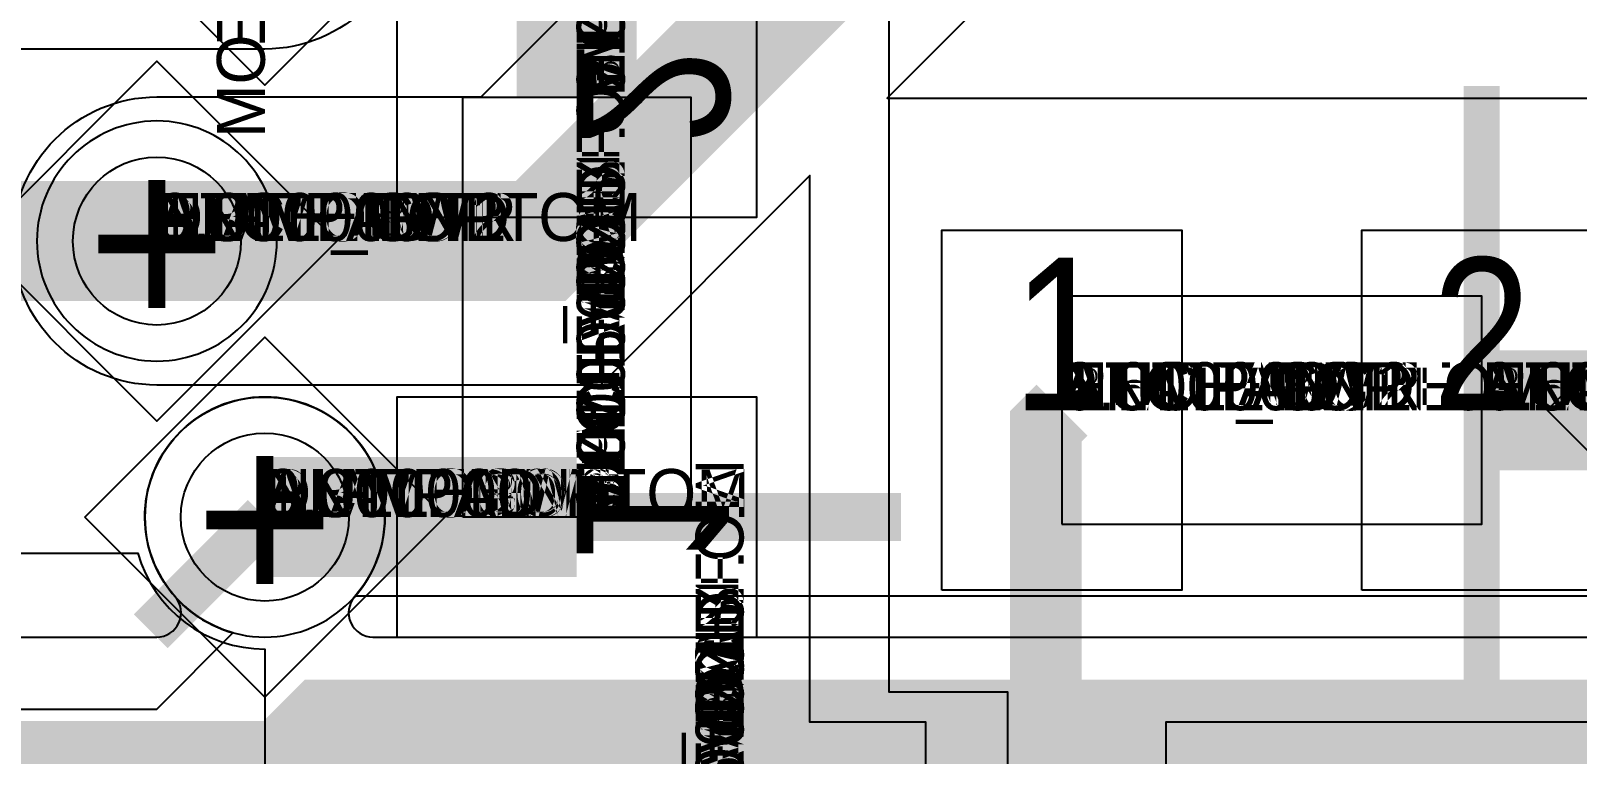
# Model space of a CAD drawing. Extents: x 0 to 323, y 0 to 320.
# Drawn here: x 49.34 to 55.78, y 234.67 to 237.68 of the extents above; entities that cross this region are included whole.
import ezdxf
from ezdxf.enums import TextEntityAlignment as Align

# ---------------------------------------------------------------- set-up
doc = ezdxf.new("R2010")
doc.units = 0
doc.header["$MEASUREMENT"] = 0
doc.layers.get('0').update_dxf_attribs({"linetype": 'CONTINUOUS'})
for name, color, linetype in [('CDN_FIGURES', 7, 'CONTINUOUS'), ('ETCH_BOTTOM', 7, 'CONTINUOUS'), ('ETCH_GND', 3, 'CONTINUOUS'), ('ETCH_INT1', 4, 'CONTINUOUS'), ('ETCH_INT2', 5, 'CONTINUOUS'), ('ETCH_PWR', 6, 'CONTINUOUS'), ('ETCH_TOP', 2, 'CONTINUOUS'), ('MANUFACTURING_NCLEGEND-1-6', 8, 'CONTINUOUS'), ('PACKAGE_GEOMETRY_ASSEMBLY_TOP', 11, 'CONTINUOUS'), ('PACKAGE_GEOMETRY_PIN_NUMBER', 9, 'CONTINUOUS')]:
    doc.layers.add(name, color=color, linetype=linetype)

# ---------------------------------------------------------------- blocks, each defined once
blk = doc.blocks.new('FIGURE_DIAMOND')
at = {"layer": 'CDN_FIGURES'}
blk.add_lwpolyline([(-0.5, 0), (0, 0.5), (0.5, 0), (0, -0.5)], close=True, dxfattribs=at)
blk = doc.blocks.new('PAD_INFO')
for tag in ['SHAPE_TYPE', 'PAD_HEIGHT', 'PAD_LAYER', 'PAD_TYPE', 'PAD_WIDTH']:
    blk.add_attdef(tag, (0, 0), '', height=0.2)
at = {"flags": 2}
blk.add_attdef('CDN_TYPE', (0, 0), '', height=0.2, dxfattribs=at)
blk = doc.blocks.new('DRILL_INFO')
at = {"flags": 2}
blk.add_attdef('CDN_TYPE', (0, 0), '', height=0.2, dxfattribs=at)
for tag in ['FSHAPE', 'FCHAR', 'DRILL_HEIGHT', 'DIAMETER', 'PLATED', 'DRILL_WIDTH']:
    blk.add_attdef(tag, (0, 0), '', height=0.2)
blk = doc.blocks.new('VIA0700X0300')
at = {"layer": 'ETCH_BOTTOM'}
blk.add_circle((0, 0), 0.35, dxfattribs=at)
at = {"layer": 'ETCH_GND'}
blk.add_circle((0, 0), 0.35, dxfattribs=at)
at = {"layer": 'ETCH_INT1'}
blk.add_circle((0, 0), 0.35, dxfattribs=at)
at = {"layer": 'ETCH_INT2'}
blk.add_circle((0, 0), 0.35, dxfattribs=at)
at = {"layer": 'ETCH_PWR'}
blk.add_circle((0, 0), 0.35, dxfattribs=at)
at = {"layer": 'ETCH_TOP'}
blk.add_circle((0, 0), 0.35, dxfattribs=at)
ref = blk.add_blockref('PAD_INFO', (0, 0))
ref.add_attrib('PAD_LAYER', 'ETCH_TOP', (0, 0), dxfattribs={"height": 0.2})
ref.add_attrib('SHAPE_TYPE', 'NULL', (0, 0), dxfattribs={"height": 0.2})
ref.add_attrib('PAD_TYPE', 'ANTIPAD', (0, 0), dxfattribs={"height": 0.2})
ref.add_attrib('PAD_WIDTH', '0.000000', (0, 0), dxfattribs={"height": 0.2})
ref.add_attrib('PAD_HEIGHT', '0.000000', (0, 0), dxfattribs={"height": 0.2})
ref = blk.add_blockref('PAD_INFO', (0, 0))
ref.add_attrib('PAD_LAYER', 'ETCH_GND', (0, 0), dxfattribs={"height": 0.2})
ref.add_attrib('SHAPE_TYPE', 'NULL', (0, 0), dxfattribs={"height": 0.2})
ref.add_attrib('PAD_TYPE', 'ANTIPAD', (0, 0), dxfattribs={"height": 0.2})
ref.add_attrib('PAD_WIDTH', '0.000000', (0, 0), dxfattribs={"height": 0.2})
ref.add_attrib('PAD_HEIGHT', '0.000000', (0, 0), dxfattribs={"height": 0.2})
ref = blk.add_blockref('PAD_INFO', (0, 0))
ref.add_attrib('PAD_LAYER', 'ETCH_INT1', (0, 0), dxfattribs={"height": 0.2})
ref.add_attrib('SHAPE_TYPE', 'NULL', (0, 0), dxfattribs={"height": 0.2})
ref.add_attrib('PAD_TYPE', 'ANTIPAD', (0, 0), dxfattribs={"height": 0.2})
ref.add_attrib('PAD_WIDTH', '0.000000', (0, 0), dxfattribs={"height": 0.2})
ref.add_attrib('PAD_HEIGHT', '0.000000', (0, 0), dxfattribs={"height": 0.2})
ref = blk.add_blockref('PAD_INFO', (0, 0))
ref.add_attrib('PAD_LAYER', 'ETCH_INT2', (0, 0), dxfattribs={"height": 0.2})
ref.add_attrib('SHAPE_TYPE', 'NULL', (0, 0), dxfattribs={"height": 0.2})
ref.add_attrib('PAD_TYPE', 'ANTIPAD', (0, 0), dxfattribs={"height": 0.2})
ref.add_attrib('PAD_WIDTH', '0.000000', (0, 0), dxfattribs={"height": 0.2})
ref.add_attrib('PAD_HEIGHT', '0.000000', (0, 0), dxfattribs={"height": 0.2})
ref = blk.add_blockref('PAD_INFO', (0, 0))
ref.add_attrib('PAD_LAYER', 'ETCH_PWR', (0, 0), dxfattribs={"height": 0.2})
ref.add_attrib('SHAPE_TYPE', 'NULL', (0, 0), dxfattribs={"height": 0.2})
ref.add_attrib('PAD_TYPE', 'ANTIPAD', (0, 0), dxfattribs={"height": 0.2})
ref.add_attrib('PAD_WIDTH', '0.000000', (0, 0), dxfattribs={"height": 0.2})
ref.add_attrib('PAD_HEIGHT', '0.000000', (0, 0), dxfattribs={"height": 0.2})
ref = blk.add_blockref('PAD_INFO', (0, 0))
ref.add_attrib('PAD_LAYER', 'ETCH_BOTTOM', (0, 0), dxfattribs={"height": 0.2})
ref.add_attrib('SHAPE_TYPE', 'NULL', (0, 0), dxfattribs={"height": 0.2})
ref.add_attrib('PAD_TYPE', 'ANTIPAD', (0, 0), dxfattribs={"height": 0.2})
ref.add_attrib('PAD_WIDTH', '0.000000', (0, 0), dxfattribs={"height": 0.2})
ref.add_attrib('PAD_HEIGHT', '0.000000', (0, 0), dxfattribs={"height": 0.2})
ref = blk.add_blockref('PAD_INFO', (0, 0))
ref.add_attrib('PAD_LAYER', 'ETCH_TOP', (0, 0), dxfattribs={"height": 0.2})
ref.add_attrib('SHAPE_TYPE', 'NULL', (0, 0), dxfattribs={"height": 0.2})
ref.add_attrib('PAD_TYPE', 'THERMAL', (0, 0), dxfattribs={"height": 0.2})
ref.add_attrib('PAD_WIDTH', '0.000000', (0, 0), dxfattribs={"height": 0.2})
ref.add_attrib('PAD_HEIGHT', '0.000000', (0, 0), dxfattribs={"height": 0.2})
ref = blk.add_blockref('PAD_INFO', (0, 0))
ref.add_attrib('PAD_LAYER', 'ETCH_GND', (0, 0), dxfattribs={"height": 0.2})
ref.add_attrib('SHAPE_TYPE', 'NULL', (0, 0), dxfattribs={"height": 0.2})
ref.add_attrib('PAD_TYPE', 'THERMAL', (0, 0), dxfattribs={"height": 0.2})
ref.add_attrib('PAD_WIDTH', '0.000000', (0, 0), dxfattribs={"height": 0.2})
ref.add_attrib('PAD_HEIGHT', '0.000000', (0, 0), dxfattribs={"height": 0.2})
ref = blk.add_blockref('PAD_INFO', (0, 0))
ref.add_attrib('PAD_LAYER', 'ETCH_INT1', (0, 0), dxfattribs={"height": 0.2})
ref.add_attrib('SHAPE_TYPE', 'NULL', (0, 0), dxfattribs={"height": 0.2})
ref.add_attrib('PAD_TYPE', 'THERMAL', (0, 0), dxfattribs={"height": 0.2})
ref.add_attrib('PAD_WIDTH', '0.000000', (0, 0), dxfattribs={"height": 0.2})
ref.add_attrib('PAD_HEIGHT', '0.000000', (0, 0), dxfattribs={"height": 0.2})
ref = blk.add_blockref('PAD_INFO', (0, 0))
ref.add_attrib('PAD_LAYER', 'ETCH_INT2', (0, 0), dxfattribs={"height": 0.2})
ref.add_attrib('SHAPE_TYPE', 'NULL', (0, 0), dxfattribs={"height": 0.2})
ref.add_attrib('PAD_TYPE', 'THERMAL', (0, 0), dxfattribs={"height": 0.2})
ref.add_attrib('PAD_WIDTH', '0.000000', (0, 0), dxfattribs={"height": 0.2})
ref.add_attrib('PAD_HEIGHT', '0.000000', (0, 0), dxfattribs={"height": 0.2})
ref = blk.add_blockref('PAD_INFO', (0, 0))
ref.add_attrib('PAD_LAYER', 'ETCH_PWR', (0, 0), dxfattribs={"height": 0.2})
ref.add_attrib('SHAPE_TYPE', 'NULL', (0, 0), dxfattribs={"height": 0.2})
ref.add_attrib('PAD_TYPE', 'THERMAL', (0, 0), dxfattribs={"height": 0.2})
ref.add_attrib('PAD_WIDTH', '0.000000', (0, 0), dxfattribs={"height": 0.2})
ref.add_attrib('PAD_HEIGHT', '0.000000', (0, 0), dxfattribs={"height": 0.2})
ref = blk.add_blockref('PAD_INFO', (0, 0))
ref.add_attrib('PAD_LAYER', 'ETCH_BOTTOM', (0, 0), dxfattribs={"height": 0.2})
ref.add_attrib('SHAPE_TYPE', 'NULL', (0, 0), dxfattribs={"height": 0.2})
ref.add_attrib('PAD_TYPE', 'THERMAL', (0, 0), dxfattribs={"height": 0.2})
ref.add_attrib('PAD_WIDTH', '0.000000', (0, 0), dxfattribs={"height": 0.2})
ref.add_attrib('PAD_HEIGHT', '0.000000', (0, 0), dxfattribs={"height": 0.2})
ref = blk.add_blockref('PAD_INFO', (0, 0))
ref.add_attrib('PAD_LAYER', 'ETCH_TOP', (0, 0), dxfattribs={"height": 0.2})
ref.add_attrib('SHAPE_TYPE', 'CIRCLE', (0, 0), dxfattribs={"height": 0.2})
ref.add_attrib('PAD_TYPE', 'REGULAR', (0, 0), dxfattribs={"height": 0.2})
ref.add_attrib('PAD_WIDTH', '0.700000', (0, 0), dxfattribs={"height": 0.2})
ref.add_attrib('PAD_HEIGHT', '0.700000', (0, 0), dxfattribs={"height": 0.2})
ref = blk.add_blockref('PAD_INFO', (0, 0))
ref.add_attrib('PAD_LAYER', 'ETCH_GND', (0, 0), dxfattribs={"height": 0.2})
ref.add_attrib('SHAPE_TYPE', 'CIRCLE', (0, 0), dxfattribs={"height": 0.2})
ref.add_attrib('PAD_TYPE', 'REGULAR', (0, 0), dxfattribs={"height": 0.2})
ref.add_attrib('PAD_WIDTH', '0.700000', (0, 0), dxfattribs={"height": 0.2})
ref.add_attrib('PAD_HEIGHT', '0.700000', (0, 0), dxfattribs={"height": 0.2})
ref = blk.add_blockref('PAD_INFO', (0, 0))
ref.add_attrib('PAD_LAYER', 'ETCH_INT1', (0, 0), dxfattribs={"height": 0.2})
ref.add_attrib('SHAPE_TYPE', 'CIRCLE', (0, 0), dxfattribs={"height": 0.2})
ref.add_attrib('PAD_TYPE', 'REGULAR', (0, 0), dxfattribs={"height": 0.2})
ref.add_attrib('PAD_WIDTH', '0.700000', (0, 0), dxfattribs={"height": 0.2})
ref.add_attrib('PAD_HEIGHT', '0.700000', (0, 0), dxfattribs={"height": 0.2})
ref = blk.add_blockref('PAD_INFO', (0, 0))
ref.add_attrib('PAD_LAYER', 'ETCH_INT2', (0, 0), dxfattribs={"height": 0.2})
ref.add_attrib('SHAPE_TYPE', 'CIRCLE', (0, 0), dxfattribs={"height": 0.2})
ref.add_attrib('PAD_TYPE', 'REGULAR', (0, 0), dxfattribs={"height": 0.2})
ref.add_attrib('PAD_WIDTH', '0.700000', (0, 0), dxfattribs={"height": 0.2})
ref.add_attrib('PAD_HEIGHT', '0.700000', (0, 0), dxfattribs={"height": 0.2})
ref = blk.add_blockref('PAD_INFO', (0, 0))
ref.add_attrib('PAD_LAYER', 'ETCH_PWR', (0, 0), dxfattribs={"height": 0.2})
ref.add_attrib('SHAPE_TYPE', 'CIRCLE', (0, 0), dxfattribs={"height": 0.2})
ref.add_attrib('PAD_TYPE', 'REGULAR', (0, 0), dxfattribs={"height": 0.2})
ref.add_attrib('PAD_WIDTH', '0.700000', (0, 0), dxfattribs={"height": 0.2})
ref.add_attrib('PAD_HEIGHT', '0.700000', (0, 0), dxfattribs={"height": 0.2})
ref = blk.add_blockref('PAD_INFO', (0, 0))
ref.add_attrib('PAD_LAYER', 'ETCH_BOTTOM', (0, 0), dxfattribs={"height": 0.2})
ref.add_attrib('SHAPE_TYPE', 'CIRCLE', (0, 0), dxfattribs={"height": 0.2})
ref.add_attrib('PAD_TYPE', 'REGULAR', (0, 0), dxfattribs={"height": 0.2})
ref.add_attrib('PAD_WIDTH', '0.700000', (0, 0), dxfattribs={"height": 0.2})
ref.add_attrib('PAD_HEIGHT', '0.700000', (0, 0), dxfattribs={"height": 0.2})
ref = blk.add_blockref('DRILL_INFO', (0, 0))
ref.add_attrib('DIAMETER', '0.300000', (0, 0), dxfattribs={"height": 0.2})
ref.add_attrib('PLATED', 'PLATED', (0, 0), dxfattribs={"height": 0.2})
ref.add_attrib('FSHAPE', 'DIAMOND', (0, 0), dxfattribs={"height": 0.2})
ref.add_attrib('FCHAR', '+', (0, 0), dxfattribs={"height": 0.2})
ref.add_attrib('DRILL_WIDTH', '1.500000', (0, 0), dxfattribs={"height": 0.2})
ref.add_attrib('DRILL_HEIGHT', '1.500000', (0, 0), dxfattribs={"height": 0.2})
for tag in ['CDN_TYPE', 'PIN']:
    blk.add_attdef(tag, (0, 0), '', height=0.2)
at = {"flags": 2}
for tag in ['PSTKNAME', 'BBV']:
    blk.add_attdef(tag, (0, 0), '', height=0.2, dxfattribs=at)
blk = doc.blocks.new('RC1000X1500TS')
at = {"layer": 'ETCH_TOP'}
blk.add_lwpolyline([(-0.5, -0.75), (-0.5, 0.75), (0.5, 0.75), (0.5, -0.75)], close=True, dxfattribs=at)
ref = blk.add_blockref('PAD_INFO', (0, 0))
ref.add_attrib('PAD_LAYER', 'ETCH_TOP', (0, 0), dxfattribs={"height": 0.2})
ref.add_attrib('SHAPE_TYPE', 'NULL', (0, 0), dxfattribs={"height": 0.2})
ref.add_attrib('PAD_TYPE', 'ANTIPAD', (0, 0), dxfattribs={"height": 0.2})
ref.add_attrib('PAD_WIDTH', '0.000000', (0, 0), dxfattribs={"height": 0.2})
ref.add_attrib('PAD_HEIGHT', '0.000000', (0, 0), dxfattribs={"height": 0.2})
ref = blk.add_blockref('PAD_INFO', (0, 0))
ref.add_attrib('PAD_LAYER', 'ETCH_GND', (0, 0), dxfattribs={"height": 0.2})
ref.add_attrib('SHAPE_TYPE', 'NULL', (0, 0), dxfattribs={"height": 0.2})
ref.add_attrib('PAD_TYPE', 'ANTIPAD', (0, 0), dxfattribs={"height": 0.2})
ref.add_attrib('PAD_WIDTH', '0.000000', (0, 0), dxfattribs={"height": 0.2})
ref.add_attrib('PAD_HEIGHT', '0.000000', (0, 0), dxfattribs={"height": 0.2})
ref = blk.add_blockref('PAD_INFO', (0, 0))
ref.add_attrib('PAD_LAYER', 'ETCH_INT1', (0, 0), dxfattribs={"height": 0.2})
ref.add_attrib('SHAPE_TYPE', 'NULL', (0, 0), dxfattribs={"height": 0.2})
ref.add_attrib('PAD_TYPE', 'ANTIPAD', (0, 0), dxfattribs={"height": 0.2})
ref.add_attrib('PAD_WIDTH', '0.000000', (0, 0), dxfattribs={"height": 0.2})
ref.add_attrib('PAD_HEIGHT', '0.000000', (0, 0), dxfattribs={"height": 0.2})
ref = blk.add_blockref('PAD_INFO', (0, 0))
ref.add_attrib('PAD_LAYER', 'ETCH_INT2', (0, 0), dxfattribs={"height": 0.2})
ref.add_attrib('SHAPE_TYPE', 'NULL', (0, 0), dxfattribs={"height": 0.2})
ref.add_attrib('PAD_TYPE', 'ANTIPAD', (0, 0), dxfattribs={"height": 0.2})
ref.add_attrib('PAD_WIDTH', '0.000000', (0, 0), dxfattribs={"height": 0.2})
ref.add_attrib('PAD_HEIGHT', '0.000000', (0, 0), dxfattribs={"height": 0.2})
ref = blk.add_blockref('PAD_INFO', (0, 0))
ref.add_attrib('PAD_LAYER', 'ETCH_PWR', (0, 0), dxfattribs={"height": 0.2})
ref.add_attrib('SHAPE_TYPE', 'NULL', (0, 0), dxfattribs={"height": 0.2})
ref.add_attrib('PAD_TYPE', 'ANTIPAD', (0, 0), dxfattribs={"height": 0.2})
ref.add_attrib('PAD_WIDTH', '0.000000', (0, 0), dxfattribs={"height": 0.2})
ref.add_attrib('PAD_HEIGHT', '0.000000', (0, 0), dxfattribs={"height": 0.2})
ref = blk.add_blockref('PAD_INFO', (0, 0))
ref.add_attrib('PAD_LAYER', 'ETCH_BOTTOM', (0, 0), dxfattribs={"height": 0.2})
ref.add_attrib('SHAPE_TYPE', 'NULL', (0, 0), dxfattribs={"height": 0.2})
ref.add_attrib('PAD_TYPE', 'ANTIPAD', (0, 0), dxfattribs={"height": 0.2})
ref.add_attrib('PAD_WIDTH', '0.000000', (0, 0), dxfattribs={"height": 0.2})
ref.add_attrib('PAD_HEIGHT', '0.000000', (0, 0), dxfattribs={"height": 0.2})
ref = blk.add_blockref('PAD_INFO', (0, 0))
ref.add_attrib('PAD_LAYER', 'ETCH_TOP', (0, 0), dxfattribs={"height": 0.2})
ref.add_attrib('SHAPE_TYPE', 'NULL', (0, 0), dxfattribs={"height": 0.2})
ref.add_attrib('PAD_TYPE', 'THERMAL', (0, 0), dxfattribs={"height": 0.2})
ref.add_attrib('PAD_WIDTH', '0.000000', (0, 0), dxfattribs={"height": 0.2})
ref.add_attrib('PAD_HEIGHT', '0.000000', (0, 0), dxfattribs={"height": 0.2})
ref = blk.add_blockref('PAD_INFO', (0, 0))
ref.add_attrib('PAD_LAYER', 'ETCH_GND', (0, 0), dxfattribs={"height": 0.2})
ref.add_attrib('SHAPE_TYPE', 'NULL', (0, 0), dxfattribs={"height": 0.2})
ref.add_attrib('PAD_TYPE', 'THERMAL', (0, 0), dxfattribs={"height": 0.2})
ref.add_attrib('PAD_WIDTH', '0.000000', (0, 0), dxfattribs={"height": 0.2})
ref.add_attrib('PAD_HEIGHT', '0.000000', (0, 0), dxfattribs={"height": 0.2})
ref = blk.add_blockref('PAD_INFO', (0, 0))
ref.add_attrib('PAD_LAYER', 'ETCH_INT1', (0, 0), dxfattribs={"height": 0.2})
ref.add_attrib('SHAPE_TYPE', 'NULL', (0, 0), dxfattribs={"height": 0.2})
ref.add_attrib('PAD_TYPE', 'THERMAL', (0, 0), dxfattribs={"height": 0.2})
ref.add_attrib('PAD_WIDTH', '0.000000', (0, 0), dxfattribs={"height": 0.2})
ref.add_attrib('PAD_HEIGHT', '0.000000', (0, 0), dxfattribs={"height": 0.2})
ref = blk.add_blockref('PAD_INFO', (0, 0))
ref.add_attrib('PAD_LAYER', 'ETCH_INT2', (0, 0), dxfattribs={"height": 0.2})
ref.add_attrib('SHAPE_TYPE', 'NULL', (0, 0), dxfattribs={"height": 0.2})
ref.add_attrib('PAD_TYPE', 'THERMAL', (0, 0), dxfattribs={"height": 0.2})
ref.add_attrib('PAD_WIDTH', '0.000000', (0, 0), dxfattribs={"height": 0.2})
ref.add_attrib('PAD_HEIGHT', '0.000000', (0, 0), dxfattribs={"height": 0.2})
ref = blk.add_blockref('PAD_INFO', (0, 0))
ref.add_attrib('PAD_LAYER', 'ETCH_PWR', (0, 0), dxfattribs={"height": 0.2})
ref.add_attrib('SHAPE_TYPE', 'NULL', (0, 0), dxfattribs={"height": 0.2})
ref.add_attrib('PAD_TYPE', 'THERMAL', (0, 0), dxfattribs={"height": 0.2})
ref.add_attrib('PAD_WIDTH', '0.000000', (0, 0), dxfattribs={"height": 0.2})
ref.add_attrib('PAD_HEIGHT', '0.000000', (0, 0), dxfattribs={"height": 0.2})
ref = blk.add_blockref('PAD_INFO', (0, 0))
ref.add_attrib('PAD_LAYER', 'ETCH_BOTTOM', (0, 0), dxfattribs={"height": 0.2})
ref.add_attrib('SHAPE_TYPE', 'NULL', (0, 0), dxfattribs={"height": 0.2})
ref.add_attrib('PAD_TYPE', 'THERMAL', (0, 0), dxfattribs={"height": 0.2})
ref.add_attrib('PAD_WIDTH', '0.000000', (0, 0), dxfattribs={"height": 0.2})
ref.add_attrib('PAD_HEIGHT', '0.000000', (0, 0), dxfattribs={"height": 0.2})
ref = blk.add_blockref('PAD_INFO', (0, 0))
ref.add_attrib('PAD_LAYER', 'ETCH_GND', (0, 0), dxfattribs={"height": 0.2})
ref.add_attrib('SHAPE_TYPE', 'NULL', (0, 0), dxfattribs={"height": 0.2})
ref.add_attrib('PAD_TYPE', 'REGULAR', (0, 0), dxfattribs={"height": 0.2})
ref.add_attrib('PAD_WIDTH', '0.000000', (0, 0), dxfattribs={"height": 0.2})
ref.add_attrib('PAD_HEIGHT', '0.000000', (0, 0), dxfattribs={"height": 0.2})
ref = blk.add_blockref('PAD_INFO', (0, 0))
ref.add_attrib('PAD_LAYER', 'ETCH_INT1', (0, 0), dxfattribs={"height": 0.2})
ref.add_attrib('SHAPE_TYPE', 'NULL', (0, 0), dxfattribs={"height": 0.2})
ref.add_attrib('PAD_TYPE', 'REGULAR', (0, 0), dxfattribs={"height": 0.2})
ref.add_attrib('PAD_WIDTH', '0.000000', (0, 0), dxfattribs={"height": 0.2})
ref.add_attrib('PAD_HEIGHT', '0.000000', (0, 0), dxfattribs={"height": 0.2})
ref = blk.add_blockref('PAD_INFO', (0, 0))
ref.add_attrib('PAD_LAYER', 'ETCH_INT2', (0, 0), dxfattribs={"height": 0.2})
ref.add_attrib('SHAPE_TYPE', 'NULL', (0, 0), dxfattribs={"height": 0.2})
ref.add_attrib('PAD_TYPE', 'REGULAR', (0, 0), dxfattribs={"height": 0.2})
ref.add_attrib('PAD_WIDTH', '0.000000', (0, 0), dxfattribs={"height": 0.2})
ref.add_attrib('PAD_HEIGHT', '0.000000', (0, 0), dxfattribs={"height": 0.2})
ref = blk.add_blockref('PAD_INFO', (0, 0))
ref.add_attrib('PAD_LAYER', 'ETCH_PWR', (0, 0), dxfattribs={"height": 0.2})
ref.add_attrib('SHAPE_TYPE', 'NULL', (0, 0), dxfattribs={"height": 0.2})
ref.add_attrib('PAD_TYPE', 'REGULAR', (0, 0), dxfattribs={"height": 0.2})
ref.add_attrib('PAD_WIDTH', '0.000000', (0, 0), dxfattribs={"height": 0.2})
ref.add_attrib('PAD_HEIGHT', '0.000000', (0, 0), dxfattribs={"height": 0.2})
ref = blk.add_blockref('PAD_INFO', (0, 0))
ref.add_attrib('PAD_LAYER', 'ETCH_BOTTOM', (0, 0), dxfattribs={"height": 0.2})
ref.add_attrib('SHAPE_TYPE', 'NULL', (0, 0), dxfattribs={"height": 0.2})
ref.add_attrib('PAD_TYPE', 'REGULAR', (0, 0), dxfattribs={"height": 0.2})
ref.add_attrib('PAD_WIDTH', '0.000000', (0, 0), dxfattribs={"height": 0.2})
ref.add_attrib('PAD_HEIGHT', '0.000000', (0, 0), dxfattribs={"height": 0.2})
ref = blk.add_blockref('DRILL_INFO', (0, 0))
ref.add_attrib('DIAMETER', '0.000000', (0, 0), dxfattribs={"height": 0.2})
ref.add_attrib('PLATED', 'PLATED', (0, 0), dxfattribs={"height": 0.2})
ref.add_attrib('FSHAPE', 'NULL', (0, 0), dxfattribs={"height": 0.2})
ref.add_attrib('DRILL_WIDTH', '0.000000', (0, 0), dxfattribs={"height": 0.2})
ref.add_attrib('DRILL_HEIGHT', '0.000000', (0, 0), dxfattribs={"height": 0.2})
ref = blk.add_blockref('PAD_INFO', (0, 0))
ref.add_attrib('PAD_LAYER', 'ETCH_TOP', (0, 0), dxfattribs={"height": 0.2})
ref.add_attrib('SHAPE_TYPE', 'RECTANGLE', (0, 0), dxfattribs={"height": 0.2})
ref.add_attrib('PAD_TYPE', 'REGULAR', (0, 0), dxfattribs={"height": 0.2})
ref.add_attrib('PAD_WIDTH', '1.000000', (0, 0), dxfattribs={"height": 0.2})
ref.add_attrib('PAD_HEIGHT', '1.500000', (0, 0), dxfattribs={"height": 0.2})
for tag in ['CDN_TYPE', 'PIN']:
    blk.add_attdef(tag, (0, 0), '', height=0.2)
at = {"flags": 2}
for tag in ['PSTKNAME', 'BBV']:
    blk.add_attdef(tag, (0, 0), '', height=0.2, dxfattribs=at)
blk = doc.blocks.new('F56')
at = {"layer": 'PACKAGE_GEOMETRY_ASSEMBLY_TOP'}
blk.add_lwpolyline([(0, -0.475), (1.75, -0.475), (1.75, 0.475), (0, 0.475)], close=True, dxfattribs=at)
at = {"layer": 'ETCH_TOP'}
ref = blk.add_blockref('RC1000X1500TS', (0, 0), dxfattribs=at)
ref.add_attrib('CDN_TYPE', 'PIN', (0, 0), dxfattribs={"height": 0.2})
ref.add_attrib('PIN', '1', (0, 0), dxfattribs={"height": 0.2})
ref = blk.add_blockref('RC1000X1500TS', (1.75, 0), dxfattribs=at)
ref.add_attrib('CDN_TYPE', 'PIN', (0, 0), dxfattribs={"height": 0.2})
ref.add_attrib('PIN', '2', (0, 0), dxfattribs={"height": 0.2})
at = {"flags": 2}
for tag in ['SYMBOL_TYPE', 'CDN_TYPE', 'REFDES']:
    blk.add_attdef(tag, (0, 0), '', height=0.2, dxfattribs=at)

msp = doc.modelspace()

# ---------------------------------------------------------------- linework, layer by layer
at = {"layer": 'ETCH_BOTTOM'}
for points, format in [([(51.6126, 237.4055, 0.5, 0.5, 0), (51.6126, 237.9555, 0.5, 0.5, 0), (50.3126, 239.2555, 0.5, 0.5, 0)], "xyseb"), ([(52.9127, 238.4556), (52.9127, 234.9276), (53.4077, 234.9276), (53.4077, 231.0774), (53.1622, 231.0774, -0.656288), (51.7115, 230.5044), (51.5065, 230.7094, -0.042907), (51.4127, 230.8208), (51.4127, 228.2554), (50.9436, 228.2554, -0.133937), (50.7869, 227.9812), (50.5719, 227.7662, -0.708094), (49.551, 228.2554), (49.4239, 228.2554, -1.125831), (48.3313, 228.2554)], "xyb"), ([(48.8126, 236.8055, 0.5, 0.5, 0), (49.8626, 236.8055, 0.5, 0.5, 0)], "xyseb"), ([(51.6126, 235.6555, 0.5, 0.5, 0), (50.3126, 235.6555, 0.5, 0.5, 0)], "xyseb"), ([(49.837, 235.1799, 0.2, 0.2, 0), (50.3126, 235.6555, 0.2, 0.2, 0)], "xyseb"), ([(51.6126, 235.6555, 0.2, 0.2, 0), (52.9634, 235.6555, 0.2, 0.2, 0)], "xyseb")]:
    msp.add_lwpolyline(points, format=format, dxfattribs=at)
msp.add_lwpolyline([(47.7361, 230.8556, 0.626688), (47.3127, 231.7506), (47.3127, 233.6056), (45.8112, 233.6056), (45.6627, 233.7541), (45.6627, 235.1569), (45.9369, 235.4312, 0.049829), (46.0125, 235.5235), (46.0125, 235.5054), (49.7834, 235.5054, 0.335344), (50.3125, 235.1054), (50.3125, 234.6054), (50.8075, 234.6054), (50.8075, 234.4127, 0.790331), (50.8075, 233.3423), (50.8075, 231.0774), (51.2901, 231.0774, 0.07185), (51.3895, 230.8556)], format="xyb", close=True, dxfattribs=at)
at = {"layer": 'ETCH_GND'}
msp.add_lwpolyline([(50.3627, 236.8055, 1), (49.3625, 236.8055, 1)], format="xyb", close=True, dxfattribs=at)
at = {"layer": 'ETCH_INT1'}
msp.add_lwpolyline([(50.3627, 236.8055, 1), (49.3625, 236.8055, 1)], format="xyb", close=True, dxfattribs=at)
for points, format in [([(37.371, 234.8556), (49.8619, 234.8556), (50.1797, 235.1734, -3.462228), (50.6902, 235.3276), (62.0413, 235.3276), (63.6083, 233.7606), (68.9805, 233.7606, -1.362386), (69.9347, 233.7606), (74.0955, 233.7606), (75.7005, 235.3656), (77.8141, 235.3656, -1.861624), (78.5439, 234.9621), (78.7004, 234.8056), (80.7794, 234.8056, -1.73133), (81.6458, 234.8056), (82.9794, 234.8056, -1.73133), (83.8458, 234.8056), (84.5355, 234.8056, -1.362386), (85.4897, 234.8056), (89.4855, 234.8056, -1.362386)], "xyb"), ([(99.4983, 234.3555, 0.2, 0.2, 0), (78.514, 234.3555, 0.2, 0.2, 0), (77.954, 234.9155, 0.2, 0.2, 0), (75.8869, 234.9155, 0.2, 0.2, 0), (74.2819, 233.3105, 0.2, 0.2, 0), (63.4219, 233.3105, 0.2, 0.2, 0), (61.8549, 234.8775, 0.2, 0.2, 0), (50.5203, 234.8775, 0.2, 0.2, 0), (50.0483, 234.4055, 0.2, 0.2, 0), (26.6469, 234.4055, 0.2, 0.2, 0), (26.2119, 234.8405, 0.2, 0.2, 0), (20.1333, 234.8405, 0.2, 0.2, 0), (19.1683, 233.8755, 0.2, 0.2, 0), (9.9426, 233.8755, 0.2, 0.2, 0), (8.9926, 232.9255, 0.2, 0.2, 0)], "xyseb")]:
    msp.add_lwpolyline(points, format=format, dxfattribs=at)
at = {"layer": 'ETCH_INT2'}
msp.add_lwpolyline([(49.8626, 237.3056, 1), (49.8626, 236.3054, 1)], format="xyb", close=True, dxfattribs=at)
for points, format in [([(38.7617, 236.1556), (39.7617, 235.1556), (49.862, 235.1556, 0.646208), (49.938, 235.3242, -2.219394), (50.6872, 235.3242, 0.646208), (50.7632, 235.1556), (62.0197, 235.1556)], "xyb"), ([(75.3126, 233.9555, 0.3, 0.3, 0), (70.8626, 233.9555, 0.3, 0.3, 0), (70.0626, 233.1555, 0.3, 0.3, 0), (63.3126, 233.1555, 0.3, 0.3, 0), (61.8126, 234.6555, 0.3, 0.3, 0), (39.5546, 234.6555, 0.3, 0.3, 0), (38.5546, 235.6555, 0.3, 0.3, 0), (37.2319, 235.6555, 0.3, 0.3, 0), (37.1819, 235.7055, 0.3, 0.3, 0), (36.6433, 235.7055, 0.3, 0.3, 0), (36.5933, 235.6555, 0.3, 0.3, 0), (31.7626, 235.6555, 0.3, 0.3, 0), (29.9126, 233.8055, 0.3, 0.3, 0), (29.9126, 232.9555, 0.3, 0.3, 0)], "xyseb")]:
    msp.add_lwpolyline(points, format=format, dxfattribs=at)
at = {"layer": 'ETCH_PWR'}
for points in [[(50.3627, 236.8055, 1), (49.3625, 236.8055, 1)], [(50.8127, 235.6555, 1), (49.8125, 235.6555, 1)]]:
    msp.add_lwpolyline(points, format="xyb", close=True, dxfattribs=at)
at = {"layer": 'ETCH_TOP'}
for points, format in [([(50.3126, 238.8056, -1), (50.3126, 237.6054), (46.9112, 237.6054), (45.7232, 236.4174, -0.273504), (46.1065, 235.9418), (46.1702, 235.8781), (47.3742, 235.8781), (47.3742, 233.8056), (50.9125, 233.8056), (50.9125, 234.5806), (53.0675, 234.5806), (53.0675, 234.8004), (52.5845, 234.8004), (52.5845, 237.0787), (51.7112, 236.2054), (49.8626, 236.2054, -1), (49.8626, 237.4056), (51.214, 237.4056), (53.5533, 239.7448, -0.116287)], "xyb"), ([(49.8626, 236.8055, 0.5, 0.5, 0), (51.4626, 236.8055, 0.5, 0.5, 0), (53.9776, 239.3205, 0.5, 0.5, 0)], "xyseb"), ([(53.8962, 238.3904), (52.9064, 237.4006), (56.4347, 237.4006), (56.4347, 234.8004), (54.0677, 234.8004), (54.0677, 233.3885, -0.194727), (53.9269, 233.0406, -0.095452), (53.9627, 232.8548), (53.9627, 230.8006), (57.0005, 230.8006), (57.2625, 231.0626), (57.2625, 231.0804), (55.2125, 231.0804), (55.2125, 234.5806), (58.0127, 234.5806), (58.0127, 233.7556, -0.821413), (58.2412, 232.6006, -0.073725), (58.2627, 232.4555), (58.2627, 230.6484), (57.7347, 230.1204)], "xyb"), ([(55.3846, 236.1005, 0.15, 0.15, 0), (55.3846, 237.4513, 0.15, 0.15, 0)], "xyseb"), ([(55.3846, 236.1005, 0.5, 0.5, 0), (56.4076, 236.1005, 0.5, 0.5, 0)], "xyseb"), ([(53.6346, 236.1005, 0.3, 0.3, 0), (53.5676, 236.0335, 0.3, 0.3, 0), (53.5676, 233.3885, 0.3, 0.3, 0), (53.3346, 233.1555, 0.3, 0.3, 0), (52.3126, 233.1555, 0.3, 0.3, 0)], "xyseb"), ([(55.3846, 234.7497, 0.15, 0.15, 0), (55.3846, 236.1005, 0.15, 0.15, 0)], "xyseb")]:
    msp.add_lwpolyline(points, format=format, dxfattribs=at)

# ---------------------------------------------------------------- block references
at = {"xscale": -1}
for p, rotation in [((50.3126, 241.0055), 90), ((51.6126, 235.6555), 270), ((52.1076, 232.1275), 270)]:
    msp.add_blockref('F56', p, dxfattribs=dict(at, rotation=rotation))
msp.add_blockref('F56', (53.6346, 236.1005))
at = {"layer": 'ETCH_TOP'}
for p in [(49.8626, 236.8055), (50.3126, 235.6555)]:
    msp.add_blockref('VIA0700X0300', p, dxfattribs=at)
at = {"layer": 'MANUFACTURING_NCLEGEND-1-6', "xscale": 1.5, "yscale": 1.5}
for p in [(50.3126, 238.2055), (49.8626, 236.8055), (56.4076, 236.1005), (50.3126, 235.6555)]:
    msp.add_blockref('FIGURE_DIAMOND', p, dxfattribs=at)

# ---------------------------------------------------------------- texts
at = {"layer": 'MANUFACTURING_NCLEGEND-1-6'}
for p in [(49.8626, 236.8055), (50.3126, 235.6555)]:
    msp.add_text('+', height=0.75, dxfattribs=at).set_placement(p, align=Align.MIDDLE_CENTER)
at = {"layer": 'PACKAGE_GEOMETRY_PIN_NUMBER', "text_generation_flag": 2, "width": 0.88}
for s, p in [('2', (51.6126, 237.4055)), ('1', (51.6126, 235.6555))]:
    msp.add_text(s, height=0.635, rotation=270, dxfattribs=at).set_placement(p, align=Align.CENTER)
at = {"layer": 'PACKAGE_GEOMETRY_PIN_NUMBER', "width": 0.88}
for s, p in [('1', (53.6346, 236.1005)), ('2', (55.3846, 236.1005))]:
    msp.add_text(s, height=0.635, dxfattribs=at).set_placement(p, align=Align.CENTER)

doc.saveas('drawing.dxf')
